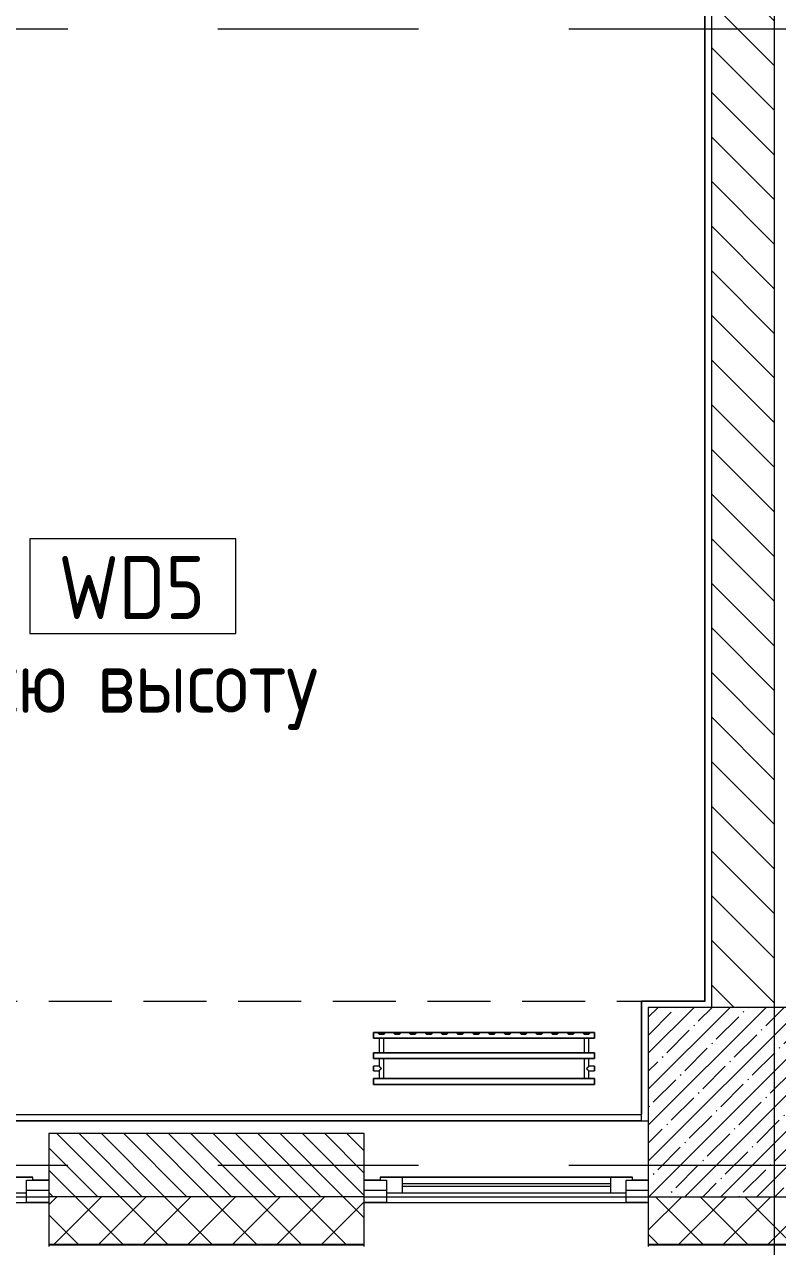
# Model space of a CAD drawing. Header units: millimetres. Extents: x -4029 to 232974, y -8553 to 104777.
# Drawn here: x 27233 to 29619, y -258 to 3614 of the extents above; entities that cross this region are included whole.
import ezdxf

# ---------------------------------------------------------------- set-up
doc = ezdxf.new("R2010")
doc.units = ezdxf.units.MM
doc.linetypes.add('ADSK_Штрих_ш2 п1', pattern=[300, 200, -100])
doc.linetypes.add('Осевая', pattern=[3175, 635, -476.25, 1587.5, -476.25])
for name, color, linetype, lineweight in [('5.1) Перегародка WD6', 6, 'Continuous', 9), ('5.2) Перег WD5', 3, 'Continuous', 30), ('A-AREA-BNDY', 7, 'Continuous', 9), ('A-DETL-1', 7, 'ADSK_Штрих_ш2 п1', 9), ('A-GLAZ', 7, 'Continuous', 9), ('A-WALL', 7, 'Continuous', 9), ('A-WALL-1', 7, 'Continuous', 13), ('A-WALL-IDEN', 7, 'Continuous', 9), ('I-WALL', 7, 'Continuous', 9), ('S-COLS', 7, 'Continuous', 9), ('Оси', 7, 'Continuous', 9), ('Оси-2', 7, 'Осевая', 9)]:
    doc.layers.add(name, color=color, linetype=linetype, lineweight=lineweight)
doc.layers.add('A-FLOR-1', color=7, linetype='Continuous', lineweight=9, true_color=0xaaaaaa)
doc.layers.add('M-EQPM-1', color=7, linetype='Continuous', lineweight=9, true_color=0xaaaaaa)
doc.styles.add('GOST Common_1', font='', dxfattribs={"width": 0.9, "height": 200})
doc.styles.get('GOST Common_1').set_extended_font_data('GOST Common')

# ---------------------------------------------------------------- blocks, each defined once
blk = doc.blocks.new('BSC_Колонна _Прямоугольная - 600х600-V2-План монтажа стен и перегородок 1 этажа в осях 1-12')
at = {"layer": 'S-COLS'}
h = blk.add_hatch(dxfattribs=at)
h.set_pattern_fill('FP_4', color=256, style=0, pattern_type=2)
h.set_pattern_definition([(45, (-29509.74, -200), (-57.02463, 57.02463), []), (45, (-29452.72, -200), (-57.02463, 57.02463), [100.806, -20.161, 3.353, -16.808])])
h.paths.add_polyline_path([(300, -300), (300, 300), (-300, 300), (-300, -300)])
for p, q in [((300, 300), (-300, 300)), ((-300, 300), (-300, -300)), ((300, -300), (300, 300)), ((-300, -300), (300, -300))]:
    blk.add_line(p, q, dxfattribs=at)
blk = doc.blocks.new('120_Окно_СКБ_1Ст - 120_Окно_СКБ_1Ст 900х2500_h_-V46-План монтажа стен и перегородок 1 этажа в осях 1-12')
at = {"layer": 'A-GLAZ'}
for p, q in [((-450, -127), (-450, -57)), ((-450, -57), (-380, -57)), ((450, -57), (-450, -57)), ((-380, -57), (-380, -127)), ((380, -127), (380, -57)), ((380, -57), (450, -57)), ((450, -57), (450, -127)), ((380, -87), (-380, -87)), ((-380, -87), (-380, -127)), ((-330, -137), (-330, -87)), ((-330, -107), (330, -107)), ((330, -137), (330, -87)), ((380, -127), (380, -87)), ((-380, -127), (-450, -127)), ((-450, -127), (-400, -127)), ((-380, -127), (-400, -127)), ((-400, -127), (-400, -137)), ((-400, -137), (400, -137)), ((400, -137), (-400, -137)), ((330, -117), (-330, -117)), ((450, -127), (380, -127)), ((400, -127), (380, -127)), ((400, -127), (450, -127)), ((400, -137), (400, -127))]:
    blk.add_line(p, q, dxfattribs=at)
blk = doc.blocks.new('radiator_prado_classic_z_tip_30_po exemplyaru - Classic Z Тип 30-500-V71-План монтажа стен и перегородок 1 этажа в осях 1-12')
at = {"layer": 'M-EQPM-1'}
for p, q in [((0, 228), (0, 210)), ((700, 228), (0, 228)), ((0, 210), (0, 228)), ((0, 228), (12.5, 228)), ((0, 210), (700, 210)), ((17.5, 210), (0, 210)), ((12.5, 228), (37.5, 228)), ((37.5, 228), (12.5, 228)), ((12.5, 228), (37.5, 228)), ((12.5, 228), (17.5, 223)), ((12.5, 228), (17.5, 223)), ((32.5, 223), (17.5, 223)), ((17.5, 223), (32.5, 223)), ((17.5, 210), (17.5, 164)), ((17.5, 210), (17.5, 164)), ((32.5, 210), (17.5, 210)), ((17.5, 210), (32.5, 210)), ((32.5, 210), (17.5, 210)), ((17.5, 210), (17.8, 210)), ((17.8, 210), (18.5, 210)), ((18.5, 210), (19.7, 210)), ((31.5, 210), (18.5, 210)), ((19.7, 210), (21.3, 210)), ((21.3, 210), (23.1, 210)), ((23.1, 210), (25, 210)), ((25, 210), (26.9, 210)), ((26.9, 210), (28.8, 210)), ((28.8, 210), (30.3, 210)), ((30.3, 210), (31.5, 210)), ((31.5, 210), (32.2, 210)), ((32.2, 210), (32.5, 210)), ((32.5, 223), (37.5, 228)), ((37.5, 228), (32.5, 223)), ((32.5, 164), (32.5, 210)), ((32.5, 164), (32.5, 210)), ((667.5, 210), (32.5, 210)), ((37.5, 228), (62.5, 228)), ((62.5, 228), (87.5, 228)), ((87.5, 228), (62.5, 228)), ((62.5, 228), (87.5, 228)), ((62.5, 228), (67.5, 223)), ((62.5, 228), (67.5, 223)), ((82.5, 223), (67.5, 223)), ((67.5, 223), (82.5, 223)), ((82.5, 223), (87.5, 228)), ((87.5, 228), (82.5, 223)), ((87.5, 228), (112.5, 228)), ((112.5, 228), (137.5, 228)), ((137.5, 228), (112.5, 228)), ((112.5, 228), (137.5, 228)), ((112.5, 228), (117.5, 223)), ((112.5, 228), (117.5, 223)), ((132.5, 223), (117.5, 223)), ((117.5, 223), (132.5, 223)), ((132.5, 223), (137.5, 228)), ((137.5, 228), (132.5, 223)), ((137.5, 228), (162.5, 228)), ((162.5, 228), (187.5, 228)), ((187.5, 228), (162.5, 228)), ((162.5, 228), (187.5, 228)), ((162.5, 228), (167.5, 223)), ((162.5, 228), (167.5, 223)), ((182.5, 223), (167.5, 223)), ((167.5, 223), (182.5, 223)), ((182.5, 223), (187.5, 228)), ((187.5, 228), (182.5, 223)), ((187.5, 228), (212.5, 228)), ((212.5, 228), (237.5, 228)), ((237.5, 228), (212.5, 228)), ((212.5, 228), (237.5, 228)), ((212.5, 228), (217.5, 223)), ((212.5, 228), (217.5, 223)), ((232.5, 223), (217.5, 223)), ((217.5, 223), (232.5, 223)), ((232.5, 223), (237.5, 228)), ((237.5, 228), (232.5, 223)), ((237.5, 228), (262.5, 228)), ((262.5, 228), (287.5, 228)), ((287.5, 228), (262.5, 228)), ((262.5, 228), (287.5, 228)), ((262.5, 228), (267.5, 223)), ((262.5, 228), (267.5, 223)), ((282.5, 223), (267.5, 223)), ((267.5, 223), (282.5, 223)), ((282.5, 223), (287.5, 228)), ((287.5, 228), (282.5, 223)), ((287.5, 228), (312.5, 228)), ((312.5, 228), (337.5, 228)), ((337.5, 228), (312.5, 228)), ((312.5, 228), (337.5, 228)), ((312.5, 228), (317.5, 223)), ((312.5, 228), (317.5, 223)), ((332.5, 223), (317.5, 223)), ((317.5, 223), (332.5, 223)), ((332.5, 223), (337.5, 228)), ((337.5, 228), (332.5, 223)), ((337.5, 228), (362.5, 228)), ((362.5, 228), (387.5, 228)), ((387.5, 228), (362.5, 228)), ((362.5, 228), (387.5, 228)), ((362.5, 228), (367.5, 223)), ((362.5, 228), (367.5, 223)), ((382.5, 223), (367.5, 223)), ((367.5, 223), (382.5, 223)), ((382.5, 223), (387.5, 228)), ((387.5, 228), (382.5, 223)), ((387.5, 228), (412.5, 228)), ((412.5, 228), (437.5, 228)), ((437.5, 228), (412.5, 228)), ((412.5, 228), (437.5, 228)), ((412.5, 228), (417.5, 223)), ((412.5, 228), (417.5, 223)), ((432.5, 223), (417.5, 223)), ((417.5, 223), (432.5, 223)), ((432.5, 223), (437.5, 228)), ((437.5, 228), (432.5, 223)), ((437.5, 228), (462.5, 228)), ((462.5, 228), (487.5, 228)), ((487.5, 228), (462.5, 228)), ((462.5, 228), (487.5, 228)), ((462.5, 228), (467.5, 223)), ((462.5, 228), (467.5, 223)), ((482.5, 223), (467.5, 223)), ((467.5, 223), (482.5, 223)), ((482.5, 223), (487.5, 228)), ((487.5, 228), (482.5, 223)), ((487.5, 228), (512.5, 228)), ((512.5, 228), (537.5, 228)), ((537.5, 228), (512.5, 228)), ((512.5, 228), (537.5, 228)), ((512.5, 228), (517.5, 223)), ((512.5, 228), (517.5, 223)), ((532.5, 223), (517.5, 223)), ((517.5, 223), (532.5, 223)), ((532.5, 223), (537.5, 228)), ((537.5, 228), (532.5, 223)), ((537.5, 228), (562.5, 228)), ((562.5, 228), (587.5, 228)), ((587.5, 228), (562.5, 228)), ((562.5, 228), (587.5, 228)), ((562.5, 228), (567.5, 223)), ((562.5, 228), (567.5, 223)), ((582.5, 223), (567.5, 223)), ((567.5, 223), (582.5, 223)), ((582.5, 223), (587.5, 228)), ((587.5, 228), (582.5, 223)), ((587.5, 228), (612.5, 228)), ((612.5, 228), (637.5, 228)), ((637.5, 228), (612.5, 228)), ((612.5, 228), (637.5, 228)), ((612.5, 228), (617.5, 223)), ((617.5, 223), (612.5, 228)), ((632.5, 223), (617.5, 223)), ((617.5, 223), (632.5, 223)), ((632.5, 223), (637.5, 228)), ((637.5, 228), (632.5, 223)), ((637.5, 228), (662.5, 228)), ((662.5, 228), (687.5, 228)), ((687.5, 228), (662.5, 228)), ((662.5, 228), (687.5, 228)), ((662.5, 228), (667.5, 223)), ((662.5, 228), (667.5, 223)), ((682.5, 223), (667.5, 223)), ((667.5, 223), (682.5, 223)), ((667.5, 210), (667.5, 164)), ((667.5, 210), (667.5, 164)), ((682.5, 210), (667.5, 210)), ((667.5, 210), (671.2, 210)), ((682.5, 210), (667.5, 210)), ((667.5, 210), (682.5, 210)), ((675, 210), (668.5, 210)), ((671.2, 210), (680.3, 210)), ((681.5, 210), (676.9, 210)), ((680.3, 210), (682.5, 210)), ((682.5, 223), (687.5, 228)), ((687.5, 228), (682.5, 223)), ((682.5, 164), (682.5, 210)), ((682.5, 164), (682.5, 210)), ((700, 210), (682.5, 210)), ((687.5, 228), (700, 228)), ((700, 210), (700, 228)), ((700, 228), (700, 210)), ((700, 164), (0, 164)), ((0, 164), (0, 146)), ((0, 146), (0, 164)), ((0, 164), (17.5, 164)), ((32.5, 164), (17.5, 164)), ((17.5, 164), (32.5, 164)), ((32.5, 164), (17.5, 164)), ((17.5, 164), (17.8, 164)), ((17.8, 164), (18.5, 164)), ((18.5, 164), (19.7, 164)), ((18.5, 164), (31.5, 164)), ((19.7, 164), (21.3, 164)), ((21.3, 164), (23.1, 164)), ((23.1, 164), (25, 164)), ((25, 164), (32.5, 164)), ((32.5, 164), (667.5, 164)), ((682.5, 164), (667.5, 164)), ((667.5, 164), (682.5, 164)), ((682.5, 164), (667.5, 164)), ((667.5, 164), (682.5, 164)), ((668.5, 164), (675, 164)), ((676.9, 164), (681.5, 164)), ((682.5, 164), (700, 164)), ((700, 146), (700, 164)), ((700, 164), (700, 146)), ((0, 146), (700, 146)), ((17.5, 146), (0, 146)), ((17.5, 121.5), (0, 121.5)), ((17.5, 121.5), (0, 121.5)), ((0, 121.5), (0, 121.2)), ((0, 106.5), (0, 121.5)), ((0, 121.2), (0, 120.5)), ((0, 121.2), (0, 120.5)), ((0, 120.5), (0, 121.2)), ((0, 121.2), (0, 121.2)), ((0, 120.5), (0, 119.3)), ((0, 120.5), (0, 119.3)), ((0, 119.3), (0, 120.5)), ((0, 119.3), (0, 117.7)), ((0, 119.3), (0, 117.7)), ((0, 117.7), (0, 119.3)), ((0, 117.7), (0, 115.9)), ((0, 115.9), (0, 117.7)), ((0, 117.7), (0, 115.9)), ((17.5, 146), (17.5, 121.5)), ((17.5, 146), (17.5, 121.5)), ((17.5, 146), (32.5, 146)), ((32.5, 146), (17.5, 146)), ((17.5, 146), (32.5, 146)), ((28.8, 146), (17.5, 146)), ((31.5, 146), (18.5, 146)), ((32.5, 146), (28.8, 146)), ((32.5, 82), (32.5, 146)), ((32.5, 82), (32.5, 146)), ((667.5, 146), (32.5, 146)), ((667.5, 146), (667.5, 82)), ((667.5, 146), (667.5, 82)), ((667.5, 146), (682.5, 146)), ((682.5, 146), (667.5, 146)), ((667.5, 146), (668.5, 146)), ((682.5, 146), (667.5, 146)), ((668.5, 146), (669.7, 146)), ((675, 146), (668.5, 146)), ((669.7, 146), (675, 146)), ((675, 146), (676.9, 146)), ((676.9, 146), (682.5, 146)), ((681.5, 146), (676.9, 146)), ((682.5, 121.5), (682.5, 146)), ((682.5, 121.5), (682.5, 146)), ((700, 146), (682.5, 146)), ((700, 121.5), (682.5, 121.5)), ((700, 121.5), (682.5, 121.5)), ((700, 121.5), (700, 106.5)), ((700, 121.2), (700, 121.5)), ((700, 121.5), (700, 121.2)), ((700, 121.2), (700, 121.5)), ((700, 106.8), (700, 121.2)), ((700, 121.2), (700, 106.8)), ((700, 106.8), (700, 121.2)), ((0, 115.9), (0, 114)), ((0, 115.9), (0, 114)), ((0, 114), (0, 115.9)), ((0, 114), (0, 112.1)), ((0, 114), (0, 112.1)), ((0, 112.1), (0, 114)), ((0, 112.1), (0, 110.2)), ((0, 112.1), (0, 110.2)), ((0, 110.2), (0, 112.1)), ((0, 110.2), (0, 108.7)), ((0, 110.2), (0, 108.7)), ((0, 108.7), (0, 110.2)), ((0, 108.7), (0, 107.5)), ((0, 108.7), (0, 106.8)), ((0, 106.8), (0, 108.7)), ((0, 107.5), (0, 106.8)), ((0, 106.8), (0, 106.5)), ((0, 106.8), (0, 106.8)), ((0, 106.5), (17.5, 106.5)), ((0, 106.5), (17.5, 106.5)), ((700, 82), (0, 82)), ((0, 82), (0, 64)), ((0, 64), (0, 82)), ((0, 82), (17.5, 82)), ((17.5, 106.5), (17.5, 82)), ((17.5, 106.5), (17.5, 82)), ((32.5, 82), (17.5, 82)), ((17.5, 82), (32.5, 82)), ((32.5, 82), (17.5, 82)), ((17.5, 82), (21.3, 82)), ((18.5, 82), (31.5, 82)), ((21.3, 82), (23.1, 82)), ((23.1, 82), (25, 82)), ((25, 82), (32.5, 82)), ((32.5, 82), (667.5, 82)), ((682.5, 82), (667.5, 82)), ((667.5, 82), (682.5, 82)), ((667.8, 82), (667.5, 82)), ((667.5, 82), (682.5, 82)), ((668.5, 82), (667.8, 82)), ((682.5, 82), (668.5, 82)), ((668.5, 82), (675, 82)), ((676.9, 82), (681.5, 82)), ((682.5, 82), (682.5, 106.5)), ((682.5, 106.5), (700, 106.5)), ((682.5, 82), (682.5, 106.5)), ((682.5, 106.5), (700, 106.5)), ((682.5, 82), (700, 82)), ((700, 106.5), (700, 106.8)), ((700, 106.8), (700, 106.5)), ((700, 106.5), (700, 106.8)), ((700, 64), (700, 82)), ((700, 82), (700, 64)), ((700, 64), (0, 64)), ((0, 64), (700, 64))]:
    blk.add_line(p, q, dxfattribs=at)
for points, knots in [([(17.8, 121.2), (17.7, 121.3), (17.7, 121.3), (17.5, 121.5), (17.5, 121.5), (17.5, 121.5)], [0.8571429, 0.8571429, 0.8571429, 0.8571429, 0.8928571, 0.9285714, 1, 1, 1, 1]), ([(17.5, 121.5), (17.5, 121.5), (17.5, 121.5), (17.7, 121.3), (17.7, 121.3), (17.8, 121.2)], [0, 0, 0, 0, 0.0714286, 0.1071429, 0.1428571, 0.1428571, 0.1428571, 0.1428571]), ([(17.5, 121.5), (17.5, 121.5), (17.5, 121.5), (17.7, 121.3), (17.7, 121.3), (17.8, 121.2)], [0, 0, 0, 0, 0.0714286, 0.1071429, 0.1428571, 0.1428571, 0.1428571, 0.1428571]), ([(25, 114), (24.5, 114.5), (23.6, 115.4), (22.4, 116.6), (21.6, 117.4), (21.1, 117.9), (20.8, 118.2), (20.5, 118.5), (20.2, 118.8), (19.8, 119.1), (19.6, 119.4), (19.3, 119.7), (19, 120), (18.7, 120.3), (18.5, 120.5), (18.3, 120.7), (18.1, 120.9), (17.9, 121.1), (17.8, 121.2), (17.7, 121.3), (17.5, 121.5), (17.5, 121.5), (17.5, 121.5)], [0, 0, 0, 0, 0.142857, 0.285714, 0.357143, 0.392857, 0.428571, 0.464286, 0.5, 0.535714, 0.571429, 0.607143, 0.642857, 0.678571, 0.714286, 0.75, 0.785714, 0.821429, 0.857143, 0.892857, 0.928571, 1, 1, 1, 1]), ([(17.8, 121.2), (17.8, 121.2), (17.9, 121.1), (18.1, 120.9), (18.3, 120.7), (18.5, 120.5), (18.7, 120.3), (19, 120), (19.3, 119.7), (19.6, 119.4), (19.8, 119.1), (20.3, 118.7), (20.7, 118.3), (21.1, 117.9), (21.6, 117.4), (22.4, 116.6), (23.1, 115.9), (23.6, 115.4)], [0.1428571, 0.1428571, 0.1428571, 0.1428571, 0.1785714, 0.2142857, 0.25, 0.2857143, 0.3214286, 0.3571429, 0.3928571, 0.4285714, 0.4642857, 0.5, 0.5714286, 0.6071429, 0.6428571, 0.7142857, 0.8571429, 0.8571429, 0.8571429, 0.8571429]), ([(19.6, 119.4), (19.7, 119.3), (19.9, 119.2), (20.3, 118.7), (20.6, 118.4), (20.8, 118.2)], [0.4285714, 0.4285714, 0.4285714, 0.4285714, 0.4642857, 0.5, 0.5714286, 0.5714286, 0.5714286, 0.5714286]), ([(22.1, 116.9), (21.9, 117.1), (21.6, 117.4), (21.1, 117.9), (20.9, 118.1), (20.8, 118.2)], [0.2857143, 0.2857143, 0.2857143, 0.2857143, 0.3571429, 0.3928571, 0.4285714, 0.4285714, 0.4285714, 0.4285714]), ([(20.8, 118.2), (20.9, 118.1), (21.1, 117.9), (21.6, 117.4), (21.9, 117.1), (22.1, 116.9)], [0.5714286, 0.5714286, 0.5714286, 0.5714286, 0.6071429, 0.6428571, 0.7142857, 0.7142857, 0.7142857, 0.7142857]), ([(675, 114), (675.5, 114.5), (676.4, 115.4), (677.6, 116.6), (678.4, 117.4), (678.9, 117.9), (679.2, 118.2), (679.5, 118.5), (679.8, 118.8), (680.1, 119.2), (680.4, 119.4), (680.7, 119.7), (681, 120), (681.3, 120.3), (681.5, 120.5), (681.7, 120.7), (681.9, 120.9), (682.1, 121.1), (682.2, 121.2), (682.3, 121.3), (682.5, 121.5), (682.5, 121.5), (682.5, 121.5)], [0, 0, 0, 0, 0.142857, 0.285714, 0.357143, 0.392857, 0.428571, 0.464286, 0.5, 0.535714, 0.571429, 0.607143, 0.642857, 0.678571, 0.714286, 0.75, 0.785714, 0.821429, 0.857143, 0.892857, 0.928571, 1, 1, 1, 1]), ([(682.2, 121.2), (682.2, 121.2), (682.1, 121.1), (681.9, 120.9), (681.7, 120.7), (681.5, 120.5), (681.3, 120.3), (681, 120), (680.7, 119.7), (680.4, 119.4), (680.1, 119.2), (679.7, 118.7), (679.3, 118.3), (678.9, 117.9), (678.4, 117.4), (677.6, 116.6), (676.9, 115.9), (676.4, 115.4)], [0.1428571, 0.1428571, 0.1428571, 0.1428571, 0.1785714, 0.2142857, 0.25, 0.2857143, 0.3214286, 0.3571429, 0.3928571, 0.4285714, 0.4642857, 0.5, 0.5714286, 0.6071429, 0.6428571, 0.7142857, 0.8571429, 0.8571429, 0.8571429, 0.8571429]), ([(682.2, 121.2), (682.2, 121.2), (682.1, 121.1), (681.9, 120.9), (681.7, 120.7), (681.5, 120.5), (681.3, 120.3), (681, 120), (680.7, 119.7), (680.4, 119.4), (680.1, 119.2), (679.7, 118.7), (679.3, 118.3), (678.9, 117.9), (678.4, 117.4), (677.6, 116.6), (676.9, 115.9), (676.4, 115.4)], [0.1428571, 0.1428571, 0.1428571, 0.1428571, 0.1785714, 0.2142857, 0.25, 0.2857143, 0.3214286, 0.3571429, 0.3928571, 0.4285714, 0.4642857, 0.5, 0.5714286, 0.6071429, 0.6428571, 0.7142857, 0.8571429, 0.8571429, 0.8571429, 0.8571429]), ([(676.4, 115.4), (676.9, 115.9), (677.6, 116.6), (678.4, 117.4), (678.9, 117.9), (679.2, 118.2), (679.5, 118.5), (679.8, 118.8), (680.1, 119.2), (680.4, 119.4), (680.7, 119.7), (681, 120), (681.3, 120.3), (681.5, 120.5), (681.7, 120.7), (681.9, 120.9), (682.1, 121.1), (682.2, 121.2), (682.2, 121.2)], [0.1428571, 0.1428571, 0.1428571, 0.1428571, 0.2857143, 0.3571429, 0.3928571, 0.4285714, 0.4642857, 0.5, 0.5357143, 0.5714286, 0.6071429, 0.6428571, 0.6785714, 0.7142857, 0.75, 0.7857143, 0.8214286, 0.8571429, 0.8571429, 0.8571429, 0.8571429]), ([(682.5, 121.5), (682.5, 121.5), (682.5, 121.5), (682.3, 121.3), (682.3, 121.3), (682.2, 121.2)], [0, 0, 0, 0, 0.0714286, 0.1071429, 0.1428571, 0.1428571, 0.1428571, 0.1428571]), ([(682.5, 121.5), (682.5, 121.5), (682.5, 121.5), (682.3, 121.3), (682.3, 121.3), (682.2, 121.2)], [0, 0, 0, 0, 0.0714286, 0.1071429, 0.1428571, 0.1428571, 0.1428571, 0.1428571]), ([(682.2, 121.2), (682.3, 121.3), (682.3, 121.3), (682.5, 121.5), (682.5, 121.5), (682.5, 121.5)], [0.8571429, 0.8571429, 0.8571429, 0.8571429, 0.8928571, 0.9285714, 1, 1, 1, 1]), ([(17.5, 106.5), (17.5, 106.5), (17.5, 106.5), (17.7, 106.7), (17.8, 106.8), (17.9, 106.9), (18.1, 107.1), (18.3, 107.3), (18.5, 107.5), (18.7, 107.7), (19, 108), (19.3, 108.3), (19.6, 108.6), (19.8, 108.9), (20.3, 109.3), (20.7, 109.7), (21.1, 110.1), (21.6, 110.6), (22.4, 111.4), (23.6, 112.6), (24.5, 113.5), (25, 114)], [0, 0, 0, 0, 0.071429, 0.107143, 0.142857, 0.178571, 0.214286, 0.25, 0.285714, 0.321429, 0.357143, 0.392857, 0.428571, 0.464286, 0.5, 0.571429, 0.607143, 0.642857, 0.714286, 0.857143, 1, 1, 1, 1]), ([(17.5, 106.5), (17.5, 106.5), (17.5, 106.5), (17.7, 106.7), (17.7, 106.7), (17.8, 106.8)], [0, 0, 0, 0, 0.0714286, 0.1071429, 0.1428571, 0.1428571, 0.1428571, 0.1428571]), ([(17.8, 106.8), (17.7, 106.7), (17.7, 106.7), (17.5, 106.5), (17.5, 106.5), (17.5, 106.5)], [0.8571429, 0.8571429, 0.8571429, 0.8571429, 0.8928571, 0.9285714, 1, 1, 1, 1]), ([(17.8, 106.8), (17.7, 106.7), (17.7, 106.7), (17.5, 106.5), (17.5, 106.5), (17.5, 106.5)], [0.8571429, 0.8571429, 0.8571429, 0.8571429, 0.8928571, 0.9285714, 1, 1, 1, 1]), ([(22.1, 111.1), (21.9, 110.9), (21.6, 110.6), (21.1, 110.1), (20.8, 109.8), (20.5, 109.5), (20.2, 109.2), (19.8, 108.9), (19.6, 108.6), (19.3, 108.3), (19, 108), (18.7, 107.7), (18.5, 107.5), (18.3, 107.3), (18.1, 107.1), (17.9, 106.9), (17.8, 106.8), (17.8, 106.8)], [0.2857143, 0.2857143, 0.2857143, 0.2857143, 0.3571429, 0.3928571, 0.4285714, 0.4642857, 0.5, 0.5357143, 0.5714286, 0.6071429, 0.6428571, 0.6785714, 0.7142857, 0.75, 0.7857143, 0.8214286, 0.8571429, 0.8571429, 0.8571429, 0.8571429]), ([(17.8, 106.8), (17.8, 106.8), (17.9, 106.9), (18.1, 107.1), (18.3, 107.3), (18.5, 107.5), (18.7, 107.7), (19, 108), (19.3, 108.3), (19.6, 108.6), (19.9, 108.8), (20.3, 109.3), (20.6, 109.6), (20.8, 109.8)], [0.1428571, 0.1428571, 0.1428571, 0.1428571, 0.1785714, 0.2142857, 0.25, 0.2857143, 0.3214286, 0.3571429, 0.3928571, 0.4285714, 0.4642857, 0.5, 0.5714286, 0.5714286, 0.5714286, 0.5714286]), ([(20.8, 109.8), (20.9, 109.9), (21.1, 110.1), (21.6, 110.6), (21.9, 110.9), (22.1, 111.1)], [0.5714286, 0.5714286, 0.5714286, 0.5714286, 0.6071429, 0.6428571, 0.7142857, 0.7142857, 0.7142857, 0.7142857]), ([(22.1, 111.1), (21.9, 110.9), (21.6, 110.6), (21.1, 110.1), (20.9, 109.9), (20.8, 109.8)], [0.2857143, 0.2857143, 0.2857143, 0.2857143, 0.3571429, 0.3928571, 0.4285714, 0.4285714, 0.4285714, 0.4285714]), ([(682.5, 106.5), (682.5, 106.5), (682.5, 106.5), (682.3, 106.7), (682.2, 106.8), (682.1, 106.9), (681.9, 107.1), (681.7, 107.3), (681.5, 107.5), (681.3, 107.7), (681, 108), (680.7, 108.3), (680.4, 108.6), (680.1, 108.8), (679.7, 109.3), (679.3, 109.7), (678.9, 110.1), (678.4, 110.6), (677.6, 111.4), (676.4, 112.6), (675.5, 113.5), (675, 114)], [0, 0, 0, 0, 0.071429, 0.107143, 0.142857, 0.178571, 0.214286, 0.25, 0.285714, 0.321429, 0.357143, 0.392857, 0.428571, 0.464286, 0.5, 0.571429, 0.607143, 0.642857, 0.714286, 0.857143, 1, 1, 1, 1]), ([(677.9, 111.1), (678.1, 110.9), (678.4, 110.6), (678.9, 110.1), (679.2, 109.8), (679.5, 109.5), (679.8, 109.2), (680.1, 108.8), (680.4, 108.6), (680.7, 108.3), (681, 108), (681.3, 107.7), (681.5, 107.5), (681.7, 107.3), (681.9, 107.1), (682.1, 106.9), (682.2, 106.8), (682.2, 106.8)], [0.2857143, 0.2857143, 0.2857143, 0.2857143, 0.3571429, 0.3928571, 0.4285714, 0.4642857, 0.5, 0.5357143, 0.5714286, 0.6071429, 0.6428571, 0.6785714, 0.7142857, 0.75, 0.7857143, 0.8214286, 0.8571429, 0.8571429, 0.8571429, 0.8571429]), ([(677.9, 111.1), (678.1, 110.9), (678.4, 110.6), (678.9, 110.1), (679.2, 109.8), (679.5, 109.5), (679.8, 109.2), (680.1, 108.8), (680.4, 108.6), (680.7, 108.3), (681, 108), (681.3, 107.7), (681.5, 107.5), (681.7, 107.3), (681.9, 107.1), (682.1, 106.9), (682.2, 106.8), (682.2, 106.8)], [0.2857143, 0.2857143, 0.2857143, 0.2857143, 0.3571429, 0.3928571, 0.4285714, 0.4642857, 0.5, 0.5357143, 0.5714286, 0.6071429, 0.6428571, 0.6785714, 0.7142857, 0.75, 0.7857143, 0.8214286, 0.8571429, 0.8571429, 0.8571429, 0.8571429]), ([(682.2, 106.8), (682.2, 106.8), (682.1, 106.9), (681.9, 107.1), (681.7, 107.3), (681.5, 107.5), (681.3, 107.7), (681, 108), (680.7, 108.3), (680.4, 108.6), (680.1, 108.8), (679.7, 109.3), (679.3, 109.7), (678.9, 110.1), (678.4, 110.6), (678.1, 110.9), (677.9, 111.1)], [0.1428571, 0.1428571, 0.1428571, 0.1428571, 0.1785714, 0.2142857, 0.25, 0.2857143, 0.3214286, 0.3571429, 0.3928571, 0.4285714, 0.4642857, 0.5, 0.5714286, 0.6071429, 0.6428571, 0.7142857, 0.7142857, 0.7142857, 0.7142857]), ([(682.2, 106.8), (682.3, 106.7), (682.3, 106.7), (682.5, 106.5), (682.5, 106.5), (682.5, 106.5)], [0.8571429, 0.8571429, 0.8571429, 0.8571429, 0.8928571, 0.9285714, 1, 1, 1, 1]), ([(682.2, 106.8), (682.3, 106.7), (682.3, 106.7), (682.5, 106.5), (682.5, 106.5), (682.5, 106.5)], [0.8571429, 0.8571429, 0.8571429, 0.8571429, 0.8928571, 0.9285714, 1, 1, 1, 1]), ([(682.5, 106.5), (682.5, 106.5), (682.5, 106.5), (682.3, 106.7), (682.3, 106.7), (682.2, 106.8)], [0, 0, 0, 0, 0.0714286, 0.1071429, 0.1428571, 0.1428571, 0.1428571, 0.1428571])]:
    blk.add_open_spline(points, degree=3, knots=knots, dxfattribs=at)
for points in [[(20.8, 118.2), (20.7, 118.3), (20.5, 118.5), (20.2, 118.8), (19.9, 119.2), (19.6, 119.4), (19.3, 119.7), (19, 120), (18.7, 120.3), (18.5, 120.5), (18.3, 120.7), (18.1, 120.9), (17.9, 121.1), (17.8, 121.2), (17.8, 121.2)], [(17.8, 121.2), (17.8, 121.2), (17.9, 121.1), (18.1, 120.9), (18.3, 120.7), (18.5, 120.5), (18.7, 120.3), (19, 120), (19.3, 119.7), (19.5, 119.5), (19.6, 119.4)], [(23.6, 115.4), (23.1, 115.9), (22.6, 116.4), (22.1, 116.9)], [(22.1, 116.9), (22.6, 116.4), (23.1, 115.9), (23.6, 115.4)], [(20.8, 109.8), (20.7, 109.7), (20.5, 109.5), (20.2, 109.2), (19.9, 108.8), (19.6, 108.6), (19.3, 108.3), (19, 108), (18.7, 107.7), (18.5, 107.5), (18.3, 107.3), (18.1, 107.1), (17.9, 106.9), (17.8, 106.8), (17.8, 106.8)], [(22.1, 111.1), (22.6, 111.6), (23.1, 112.1), (23.6, 112.6)], [(23.6, 112.6), (23.1, 112.1), (22.6, 111.6), (22.1, 111.1)], [(23.6, 112.6), (23.1, 112.1), (22.6, 111.6), (22.1, 111.1)], [(25, 114), (24.5, 114.5), (24, 115), (23.6, 115.4)], [(23.6, 115.4), (24, 115), (24.5, 114.5), (25, 114)], [(23.6, 115.4), (24, 115), (24.5, 114.5), (25, 114)], [(23.6, 112.6), (24, 113), (24.5, 113.5), (25, 114)], [(25, 114), (24.5, 113.5), (24, 113), (23.6, 112.6)], [(25, 114), (24.5, 113.5), (24, 113), (23.6, 112.6)], [(676.4, 115.4), (676, 115), (675.5, 114.5), (675, 114)], [(676.4, 115.4), (676, 115), (675.5, 114.5), (675, 114)], [(675, 114), (675.5, 114.5), (676, 115), (676.4, 115.4)], [(675, 114), (675.5, 113.5), (676, 113), (676.4, 112.6)], [(675, 114), (675.5, 113.5), (676.4, 112.6), (677.4, 111.6), (677.9, 111.1)], [(677.9, 111.1), (677.4, 111.6), (676.4, 112.6), (675.5, 113.5), (675, 114)], [(676.4, 112.6), (676.9, 112.1), (677.4, 111.6), (677.9, 111.1)]]:
    blk.add_open_spline(points, degree=3, dxfattribs=at)
blk = doc.blocks.new('М_стена2 - Типоразмер-30678229-План монтажа стен и перегородок 1 этажа в осях 1-12')
at = {"layer": 'A-WALL-IDEN'}
for p, q in [((3.258, 1.523), (-3.273, 1.523)), ((-3.273, 1.523), (-3.273, -1.477)), ((3.258, -1.477), (3.258, 1.523)), ((-3.273, -1.477), (3.258, -1.477))]:
    blk.add_line(p, q, dxfattribs=at)

msp = doc.modelspace()

# ---------------------------------------------------------------- hatches: boundary and pattern name
at = {"layer": 'A-WALL'}
h = msp.add_hatch(dxfattribs=at)
h.set_pattern_fill('FP_31', color=256, style=0, pattern_type=2)
h.set_pattern_definition([(135, (0, 0), (-35.35534, -35.35534), [])])
h.paths.add_polyline_path([(19766.2086, -100), (20710, -100), (20710, 100), (19360.0001, 100), (19360.0001, -100)])
h.paths.add_polyline_path([(7660, -100), (7660, 100), (6830.0001, 100), (6830.0001, -100)])
h.paths.add_polyline_path([(9910, -100), (9910, 100), (9159.7434, 99.9907), (9159.7434, -100)])
h.paths.add_polyline_path([(12010, -100), (12160, -100), (12160, 100), (12010, 100), (12010, -80)])
h.paths.add_polyline_path([(28309.7435, -100), (28309.7435, 100), (27310, 100), (27310, -100), (27837.8702, -100)])
h.paths.add_polyline_path([(14860, -100), (15610, -100), (15610, 100), (14860, 100), (14860, -80)])
h.paths.add_polyline_path([(16510, -100), (16660, -100), (16660, 100), (16510, 100), (16510, -80)])
h.paths.add_polyline_path([(21610, -100), (21910, -100), (21910, 100), (21610, 100), (21610, -80)])
h.paths.add_polyline_path([(22635, -100), (22635, 100), (22510, 100), (22510, -100)])
h.paths.add_polyline_path([(25435, -100), (25560, -100), (25560, 100), (25435, 100), (25435, -80)])
h.paths.add_polyline_path([(26160, -100), (26410, -100), (26410, 100), (26160, 100), (26160, -80)])
h = msp.add_hatch(dxfattribs=at)
h.set_pattern_fill('FP_6', color=256, style=0, pattern_type=2)
h.set_pattern_definition([(45, (0, 0), (-70.71068, 70.71068), []), (135, (0, 0), (-70.71068, -70.71068), [])])
h.paths.add_polyline_path([(37090, -250), (37090, -100), (35969.9999, -100), (35969.9999, -250)])
h.paths.add_polyline_path([(28309.7435, -250), (28309.7435, -100), (27310, -100), (27310, -250), (27837.8702, -250)])
h.paths.add_polyline_path([(38282.6518, -250), (38282.6518, -100), (37990, -100), (37990, -250)])
h.paths.add_polyline_path([(33010, -250), (33869.9999, -250), (33869.9999, -100), (33010, -100), (33010, -197.6461)])
h.paths.add_polyline_path([(17075.6547, -250), (17260.0001, -250), (17260, -100), (16510, -100), (16510, -250)])
h.paths.add_polyline_path([(29209.7435, -250), (30210, -250), (30210, -100), (29209.7435, -100), (29209.7435, -207.0955)])
h.paths.add_polyline_path([(26410, -250), (26410, -100), (25435, -100), (25435, -250)])
h.paths.add_polyline_path([(22635, -250), (22635, -100), (21610, -100), (21610, -250), (22456.7624, -250)])
h.paths.add_polyline_path([(9159.7434, -250), (9910, -250), (9910, -100), (9159.7434, -100), (9159.7434, -118)])
h.paths.add_polyline_path([(12010, -250), (12760, -250), (12760, -100), (12010, -100), (12010, -249.8632)])
h.paths.add_polyline_path([(20710, -250), (20710, -100), (19360.0001, -100), (19360.0001, -250), (19766.2086, -250)])
h.paths.add_polyline_path([(14860, -250), (15610, -250), (15610, -100), (14860, -100), (14860, -242.7766)])
h.paths.add_polyline_path([(-260, -250), (3730, -250), (3730, -100), (-260, -100), (-260, -210)])
h.paths.add_polyline_path([(7660, -250), (8259.7434, -250), (8259.7434, -100), (6830.0001, -100), (6830.0001, -250)])
at = {"layer": 'I-WALL'}
h = msp.add_hatch(dxfattribs=at)
h.set_pattern_fill('FP_18', color=256, style=0, pattern_type=2)
h.set_pattern_definition([(135, (0, 0), (-70.71068, -70.71068), [])])
h.paths.add_polyline_path([(29599.2325, 500), (29609.7435, 500), (29609.7435, 7300), (29409.7435, 7300), (29409.7435, 500)])

# ---------------------------------------------------------------- linework, layer by layer
at = {"layer": 'A-AREA-BNDY', "flags": 128}
msp.add_lwpolyline([(27539.0001, 7659), (26181, 7659), (26181, 6969), (24989, 6969), (24989, 7679), (22531, 7679), (22531, 7279), (21889, 7279), (21889, 7659), (20731, 7659), (20731, 141), (21889, 141), (21889, 521), (22656, 521), (22656, 141), (25539, 141), (25539, 521), (26429.5023, 521), (26429.5023, 141), (29188.7435, 141), (29188.7435, 521), (29388.7435, 521), (29388.7435, 6962), (27539.0001, 6962)], close=True, dxfattribs=at)
at = {"layer": 'A-DETL-1'}
msp.add_line((22510, 520), (29410, 520), dxfattribs=at)
at = {"layer": 'A-FLOR-1'}
for p, q in [((29389.7435, 520), (29389.7435, 6970)), ((29189.7435, 160), (29189.7435, 520)), ((29189.7435, 520), (29389.7435, 520)), ((26428.5023, 160), (29189.7435, 160))]:
    msp.add_line(p, q, dxfattribs=at)
at = {"layer": 'A-WALL'}
for p, q in [((28309.7435, 100), (27310, 100)), ((27310, 100), (27310, -258)), ((28309.7435, -258), (28309.7435, 100)), ((26410, -100), (27310, -100)), ((28309.7435, -100), (29209.7435, -100)), ((29209.7435, -100), (29209.7435, -258))]:
    msp.add_line(p, q, dxfattribs=at)
at = {"layer": 'A-WALL-1'}
for p, q in [((28309.7435, -100), (27310, -100)), ((27310, -250), (28309.7435, -250)), ((27310, -253), (28309.7435, -253)), ((29209.7435, -250), (30210, -250)), ((29209.7435, -253), (30210, -253))]:
    msp.add_line(p, q, dxfattribs=at)
at = {"layer": 'I-WALL'}
for p, q in [((29609.7435, 500), (29609.7435, 7300)), ((29409.7435, 6990), (29409.7435, 500)), ((26410, 140), (29209.7435, 140)), ((27310, -80), (27240, -80)), ((28379.7435, -80), (28309.7435, -80)), ((29209.7435, -80), (29139.7435, -80))]:
    msp.add_line(p, q, dxfattribs=at)
at = {"layer": 'Оси'}
msp.add_line((29610, -1906.2586), (29610, 593.7414), dxfattribs=at)
at = {"layer": 'Оси-2'}
for p, q in [((29610, 593.7414), (29610, 24898.0711)), ((-728.7494, 3600), (36035.9723, 3600)), ((-728.7494, 0), (36035.9723, 0))]:
    msp.add_line(p, q, dxfattribs=at)

# ---------------------------------------------------------------- block references
at = {"layer": '5.2) Перег WD5', "color": 18, "true_color": 0x000000, "xscale": 99.99999999999993, "yscale": 99.99999999999993, "zscale": 99.99999999999993}
msp.add_blockref('М_стена2 - Типоразмер-30678229-План монтажа стен и перегородок 1 этажа в осях 1-12', (27577.2475, 1832.283), dxfattribs=at)
at = {"layer": 'A-GLAZ', "rotation": 180}
for p in [(26860, -175), (28759.7435, -175)]:
    msp.add_blockref('120_Окно_СКБ_1Ст - 120_Окно_СКБ_1Ст 900х2500_h_-V46-План монтажа стен и перегородок 1 этажа в осях 1-12', p, dxfattribs=at)
at = {"layer": 'M-EQPM-1'}
msp.add_blockref('radiator_prado_classic_z_tip_30_po exemplyaru - Classic Z Тип 30-500-V71-План монтажа стен и перегородок 1 этажа в осях 1-12', (28338.9935, 192), dxfattribs=at)
at = {"layer": 'S-COLS'}
msp.add_blockref('BSC_Колонна _Прямоугольная - 600х600-V2-План монтажа стен и перегородок 1 этажа в осях 1-12', (29509.7435, 200), dxfattribs=at)

# ---------------------------------------------------------------- texts
at = {"layer": '5.1) Перегародка WD6', "color": 18, "true_color": 0x000000, "insert": (27398.1364, 1633.4085), "char_height": 200, "width": 79.367062, "attachment_point": 1, "style": 'GOST Common_1'}
msp.add_mtext('\\fGOST Common|b0|i0|c204|p34|;\\W.9; ', dxfattribs=at)
at = {"layer": '5.2) Перег WD5', "color": 18, "true_color": 0x000000, "char_height": 200, "attachment_point": 1, "style": 'GOST Common_1'}
for s, insert, width in [('WD5', (27340.758, 1930.3101), 584.430187), ('всю', (27005.2301, 1633.4085), 476.202375), ('высоту', (27463.6207, 1633.4085), 981.2655)]:
    msp.add_mtext(s, dxfattribs=dict(at, insert=insert, width=width))

doc.saveas('drawing.dxf')
